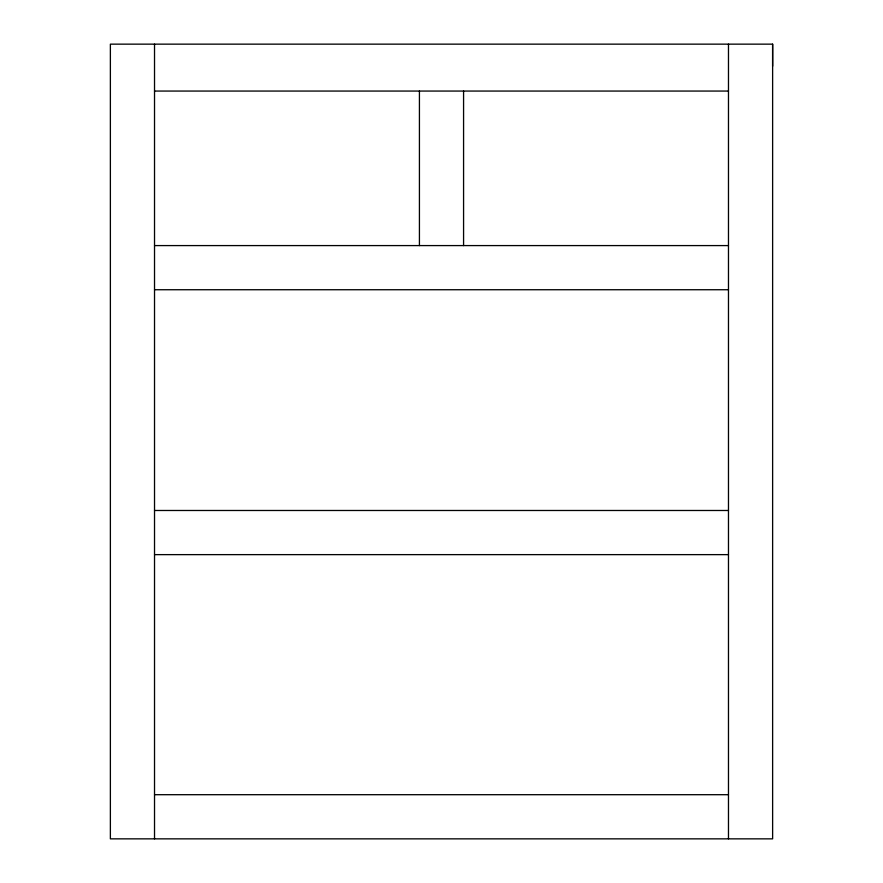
<?xml version="1.0" encoding="UTF-8"?>
<svg xmlns="http://www.w3.org/2000/svg" width="883" height="883" viewBox="0 0 883 883"><rect width="100%" height="100%" fill="white"/><g stroke="black" fill="none" stroke-linecap="round" stroke-linejoin="round"><path stroke-width="1.32" d="M772.625 66.225L772.625 44.15L110.375 44.15L110.375 838.85L772.625 838.85L772.625 44.15M154.525 91.059L728.475 91.059M154.525 245.584L728.475 245.584M154.525 289.734L728.475 289.734M154.525 510.484L728.475 510.484M154.525 554.634L728.475 554.634M154.525 794.7L728.475 794.7M728.475 44.15L728.475 838.85M463.575 91.059L463.575 245.584M419.425 91.059L419.425 245.584M154.525 44.15L154.525 838.85"/></g></svg>
